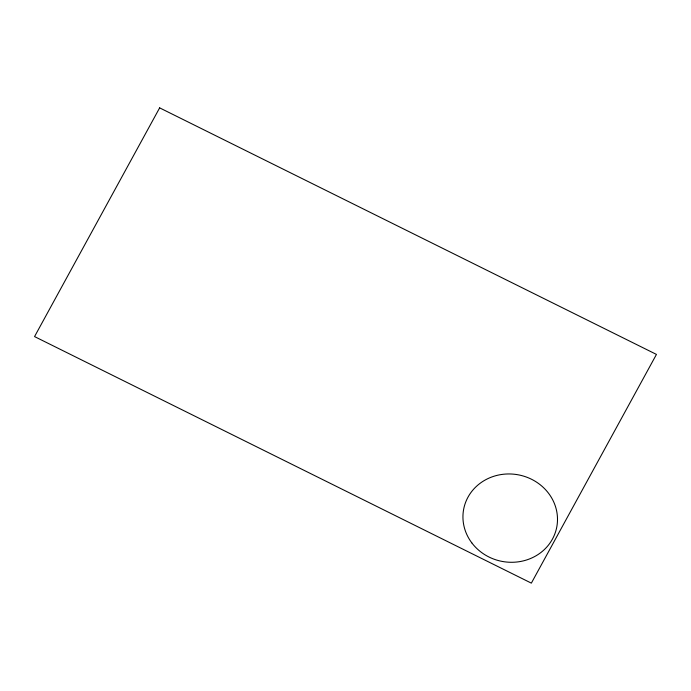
<?xml version="1.0" encoding="UTF-8"?>
<svg xmlns="http://www.w3.org/2000/svg" width="691" height="691" viewBox="0 0 691 691"><rect width="100%" height="100%" fill="white"/><g stroke="black" fill="none" stroke-linecap="round" stroke-linejoin="round"><path stroke-width="1.04" d="M159.647 107.865L34.55 336.586L531.353 583.135L656.45 354.414L159.647 107.865M471.798 542.858A47.403 44.043 11.1 0 0 553.292 537.451A47.403 44.043 11.1 0 0 505.562 474.061A47.403 44.043 11.1 0 0 471.798 542.858"/></g></svg>
